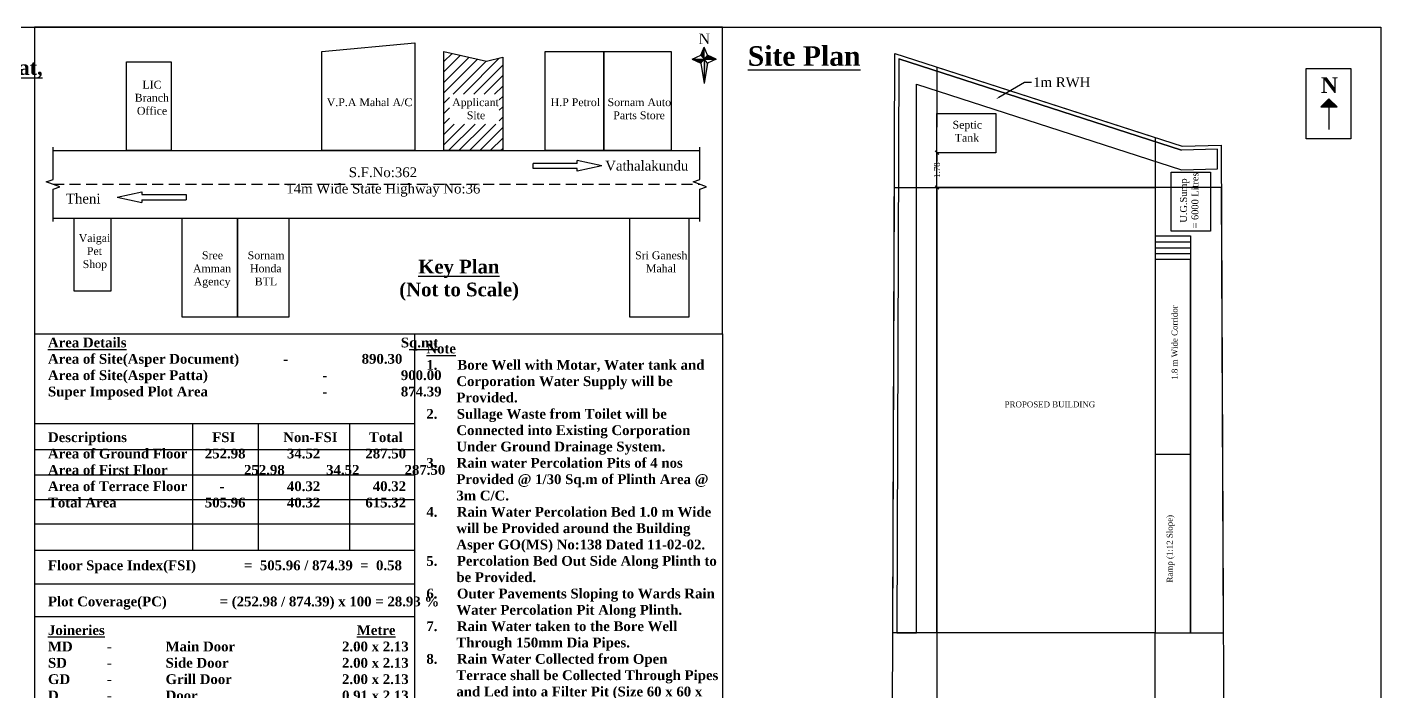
# Model space of a CAD drawing. Header units: metres. Extents: x 38 to 170, y 24 to 96.
# Drawn here: x 100.8 to 169.8, y 62.4 to 96.3 of the extents above; entities that cross this region are included whole.
import ezdxf
from ezdxf import colors
from ezdxf.entities.mleader import LeaderData, LeaderLine
from ezdxf.math import Vec2, Vec3

# ---------------------------------------------------------------- set-up
doc = ezdxf.new("R2010")
doc.units = ezdxf.units.M
doc.header["$MEASUREMENT"] = 0
doc.linetypes.add('HIDDEN2', pattern=[0.1875, 0.125, -0.0625])
for name, color, linetype in [('AS_AT_SITE', 6, 'Continuous'), ('BLK_1_FLR_0_BLT_UP_AREA_DEDUCT', 13, 'Continuous'), ('BLK_1_LVL_0_BLDG_FOOT_PRINT', 1, 'Continuous'), ('BLK_1_LVL_0_FRONT_SETBACK', 2, 'Continuous'), ('BLK_1_LVL_0_REAR_SETBACK', 11, 'Continuous'), ('BLK_1_LVL_0_SIDE_SETBACK1', 171, 'Continuous'), ('BLK_1_LVL_0_SIDE_SETBACK2', 102, 'Continuous'), ('FMB_OR_PLR', 70, 'Continuous'), ('LOCATION_PLAN', 7, 'Continuous'), ('NORTH_DIRECTION', 7, 'Continuous'), ('OUTERMOST PLOTTING BOUNDARY', 2, 'Continuous'), ('PLOT_BOUNDARY', 70, 'Continuous'), ('RWH_1', 130, 'Continuous'), ('SEPTIC_TANK_1', 146, 'Continuous'), ('SUPER_IMPOSED', 5, 'Continuous'), ('UG_SUMP', 194, 'Continuous'), ('WATER_TANK_CALCULATION', 7, 'Continuous')]:
    doc.layers.add(name, color=color, linetype=linetype)
doc.styles.get("Standard").update_dxf_attribs({"font": 'times.ttf'})
doc.dimstyles.get("Standard").update_dxf_attribs({"dimtxt": 0.4, "dimasz": 0.18, "dimexe": 0.18, "dimexo": 0.0625, "dimgap": 0.09, "dimtad": 0, "dimtih": 1, "dimtoh": 1, "dimzin": 0, "dimdsep": 46, "dimtxsty": 'Standard', "dimblk": 'OBLIQUE', "dimcen": 0.09, "dimse1": 1, "dimse2": 1, "dimadec": 0, "dimazin": 0, "dimtfac": 1, "dimtix": 1, "dimtofl": 0, "dimtmove": 0, "dimatfit": 0, "dimfxl": 0, "dimtolj": 1, "dimtzin": 0, "dimarcsym": 0})

# ---------------------------------------------------------------- blocks, each defined once
blk = doc.blocks.new('_Oblique')
at = {"color": 0, "linetype": 'ByBlock', "lineweight": -2}
blk.add_line((-0.5, -0.5), (0.5, 0.5), dxfattribs=at)
blk = doc.blocks.new('*D46')
at = {"layer": 'Defpoints', "color": 0}
for p in [(147.17, 89.918), (147.17, 89.918), (147.17, 88.142)]:
    blk.add_point(p, dxfattribs=at)
at = {"layer": 'SEPTIC_TANK_1', "color": 0, "lineweight": -2}
for p, q in [((147.17, 89.918), (147.17, 89.469)), ((147.17, 88.142), (147.17, 88.591))]:
    blk.add_line(p, q, dxfattribs=at)
at = {"layer": 'SEPTIC_TANK_1', "color": 0, "lineweight": -2, "xscale": 0.18, "yscale": 0.18, "zscale": 0.18}
for p, rotation in [((147.17, 89.918), 90), ((147.17, 88.142), 270)]:
    blk.add_blockref('_Oblique', p, dxfattribs=dict(at, rotation=rotation))
at = {"layer": 'SEPTIC_TANK_1', "color": 0, "insert": (147.17, 89.03), "char_height": 0.4, "attachment_point": 5, "rotation": 90}
blk.add_mtext('\\A1;{\\H0.75x;1.78}', dxfattribs=at)

msp = doc.modelspace()

# ---------------------------------------------------------------- hatches: boundary and pattern name
at = {"ltscale": 4.5}
h = msp.add_hatch(dxfattribs=at)
h.set_pattern_fill('ANSI31', color=0, scale=3)
h.set_pattern_definition([(45, (16.3514, -16.4049), (-0.265165, 0.265165), [])])
h.paths.add_polyline_path([(125.016, 94.794), (124.193, 94.585), (122.021, 95.086), (122.021, 90.029), (125.016, 90.029)])
h.paths.add_polyline_path([(122.309, 91.38), (124.839, 91.38), (124.839, 92.911), (122.309, 92.911)], flags=16)
at = {"ltscale": 2}
h = msp.add_hatch(color=7, dxfattribs=at)
h.dxf.hatch_style = 1
h.paths.add_polyline_path([(167.585, 92.252), (167.164, 92.671), (166.744, 92.252)])

# ---------------------------------------------------------------- linework, layer by layer
at = {"color": 7, "ltscale": 2}
for p, q in [((101.136, 96.33), (101.136, 23.532)), ((167.164, 92.671), (166.744, 92.252)), ((167.164, 92.671), (167.585, 92.252)), ((166.744, 92.252), (167.585, 92.252)), ((167.164, 92.252), (167.164, 91.1)), ((158.3, 85.672), (160.1, 85.672)), ((158.3, 85.372), (160.1, 85.372)), ((158.3, 85.072), (160.1, 85.072)), ((158.3, 84.772), (160.1, 84.772)), ((136.221, 80.68), (136.221, 23.532)), ((158.3, 74.532), (160.1, 74.532))]:
    msp.add_line(p, q, dxfattribs=at)
at = {"color": 0, "lineweight": 30}
for p, q in [((135.12, 94.894), (135.295, 95.303)), ((135.295, 94.687), (135.295, 95.303)), ((135.47, 94.894), (135.295, 95.303)), ((134.678, 94.687), (135.12, 94.894)), ((134.678, 94.687), (135.12, 94.48)), ((134.678, 94.687), (135.911, 94.687)), ((135.12, 94.894), (135.295, 94.687)), ((135.12, 94.48), (135.295, 94.687)), ((135.47, 94.894), (135.295, 94.687)), ((135.47, 94.48), (135.295, 94.687)), ((135.295, 94.687), (135.295, 93.454)), ((135.911, 94.687), (135.47, 94.894)), ((135.911, 94.687), (135.47, 94.48)), ((135.12, 94.48), (135.295, 93.454)), ((135.47, 94.48), (135.295, 93.454))]:
    msp.add_line(p, q, dxfattribs=at)
at = {"color": 0, "linetype": 'ByBlock', "lineweight": -2, "ltscale": 3}
for p in [(145.217, 94.712), (161.472, 90.099)]:
    msp.add_line(p, (159.643, 90.05), dxfattribs=at)
at = {"color": 0, "ltscale": 4.5}
for p, q in [((102.079, 90.029), (135.076, 90.029)), ((128.819, 89.376), (126.571, 89.376)), ((126.571, 89.111), (126.571, 89.376)), ((128.819, 89.111), (126.571, 89.111)), ((128.819, 89.376), (128.819, 89.515)), ((130.081, 89.247), (128.819, 89.515)), ((130.081, 89.247), (128.819, 88.978)), ((128.819, 88.978), (128.819, 89.111)), ((105.355, 87.651), (106.617, 87.919)), ((106.617, 87.919), (106.617, 87.787)), ((106.617, 87.787), (108.865, 87.787)), ((108.865, 87.787), (108.865, 87.522)), ((105.355, 87.651), (106.617, 87.383)), ((106.617, 87.522), (108.865, 87.522)), ((106.617, 87.522), (106.617, 87.383)), ((102.079, 86.587), (135.076, 86.587))]:
    msp.add_line(p, q, dxfattribs=at)
at = {"color": 0, "linetype": 'HIDDEN2', "ltscale": 4.5}
msp.add_line((102.079, 88.308), (135.076, 88.308), dxfattribs=at)
at = {"color": 0, "ltscale": 2}
for p, q in [((116.841, 80.68), (136.221, 80.68)), ((101.136, 76.109), (120.517, 76.109)), ((101.136, 74.779), (120.517, 74.779)), ((101.136, 73.484), (120.517, 73.484)), ((101.136, 72.224), (120.517, 72.224)), ((101.136, 70.982), (120.517, 70.982)), ((101.136, 69.634), (120.517, 69.634)), ((101.136, 67.928), (120.517, 67.928)), ((101.136, 66.257), (120.517, 66.257))]:
    msp.add_line(p, q, dxfattribs=at)
at = {"color": 7}
msp.add_line((120.517, 80.68), (120.517, 36.302), dxfattribs=at)
at = {"color": 0}
for p, q in [((109.192, 76.109), (109.192, 69.634)), ((112.539, 76.109), (112.539, 69.634)), ((117.209, 76.109), (117.209, 69.634))]:
    msp.add_line(p, q, dxfattribs=at)
at = {"color": 0, "ltscale": 4.5}
for points in [[(115.796, 95.086), (120.527, 95.528), (120.527, 90.029), (115.796, 90.029)], [(122.021, 95.086), (124.193, 94.585), (125.016, 94.794), (125.016, 90.029), (122.021, 90.029)], [(127.177, 95.086), (130.171, 95.086), (130.171, 90.029), (127.177, 90.029)], [(130.171, 95.086), (133.609, 95.086), (133.609, 90.029), (130.171, 90.029)], [(105.834, 94.555), (108.1, 94.555), (108.1, 90.029), (105.834, 90.029)], [(103.164, 86.587), (105.024, 86.587), (105.024, 82.862), (103.164, 82.862)], [(108.662, 86.587), (111.485, 86.587), (111.485, 81.531), (108.662, 81.531)], [(111.485, 86.587), (114.1, 86.587), (114.1, 81.531), (111.485, 81.531)], [(131.511, 86.587), (134.505, 86.587), (134.505, 81.531), (131.511, 81.531)]]:
    msp.add_lwpolyline(points, close=True, dxfattribs=at)
at = {"color": 7, "ltscale": 2}
msp.add_lwpolyline([(165.996, 94.22), (168.278, 94.22), (168.278, 90.63), (165.996, 90.63)], close=True, dxfattribs=at)
at = {"color": 0, "linetype": 'Continuous', "ltscale": 4.5}
for points in [[(102.079, 86.407), (102.079, 88.058), (102.423, 88.183), (101.736, 88.433), (102.079, 88.558), (102.079, 90.209)], [(135.076, 86.407), (135.076, 88.058), (135.42, 88.183), (134.733, 88.433), (135.076, 88.558), (135.076, 90.209)]]:
    msp.add_lwpolyline(points, dxfattribs=at)
at = {"color": 0, "lineweight": 30}
for points in [[(135.295, 95.303), (135.295, 94.687), (135.12, 94.894)], [(134.678, 94.687), (135.295, 94.687), (135.12, 94.48)], [(135.295, 94.687), (135.47, 94.894), (135.911, 94.687)], [(135.295, 94.687), (135.47, 94.48), (135.295, 93.454)]]:
    msp.add_solid(points, dxfattribs=at)
at = {"layer": 'AS_AT_SITE'}
msp.add_lwpolyline([(144.841, 41.587), (145.018, 94.986), (159.672, 90.251), (161.671, 90.304), (161.889, 39.304), (144.841, 41.587)], dxfattribs=at)
at = {"layer": 'BLK_1_FLR_0_BLT_UP_AREA_DEDUCT', "color": 13}
msp.add_lwpolyline([(160.1, 84.472), (158.3, 84.472), (158.3, 65.412), (160.1, 65.412)], close=True, dxfattribs=at)
at = {"layer": 'BLK_1_LVL_0_BLDG_FOOT_PRINT'}
msp.add_lwpolyline([(147.17, 88.142), (158.3, 88.142), (158.3, 65.412), (147.17, 65.412)], close=True, dxfattribs=at)
at = {"layer": 'BLK_1_LVL_0_FRONT_SETBACK'}
msp.add_lwpolyline([(147.17, 65.412), (147.17, 51.787), (150.074, 51.787), (150.074, 40.886), (158.3, 39.785), (158.297, 65.412)], close=True, dxfattribs=at)
at = {"layer": 'BLK_1_LVL_0_REAR_SETBACK', "color": 11}
msp.add_lwpolyline([(147.168, 88.142), (147.173, 94.29), (158.3, 90.694), (158.3, 88.142), (147.17, 88.142)], close=True, dxfattribs=at)
at = {"layer": 'BLK_1_LVL_0_SIDE_SETBACK1', "color": 171}
msp.add_lwpolyline([(144.996, 88.142), (147.17, 88.142), (147.17, 65.412), (144.92, 65.412), (144.996, 88.142)], close=True, dxfattribs=at)
at = {"layer": 'BLK_1_LVL_0_SIDE_SETBACK2', "color": 102}
msp.add_lwpolyline([(160.1, 65.412), (161.778, 65.412), (161.681, 88.142), (160.1, 88.142), (158.3, 88.142), (158.3, 85.672), (160.1, 85.672), (160.1, 65.412)], close=True, dxfattribs=at)
at = {"layer": 'FMB_OR_PLR'}
msp.add_lwpolyline([(144.841, 41.587), (145.018, 94.986), (159.672, 90.251), (161.671, 90.304), (161.889, 39.304), (144.841, 41.587)], dxfattribs=at)
at = {"layer": 'LOCATION_PLAN', "color": 7, "ltscale": 4.5}
msp.add_lwpolyline([(101.136, 80.68), (136.221, 80.68), (136.221, 96.33), (101.136, 96.33)], close=True, dxfattribs=at)
at = {"layer": 'OUTERMOST PLOTTING BOUNDARY', "color": 2}
msp.add_lwpolyline([(38.209, 96.33), (169.816, 96.33), (169.816, 23.532), (38.209, 23.532)], close=True, dxfattribs=at)
at = {"layer": 'PLOT_BOUNDARY', "color": 70}
msp.add_lwpolyline([(144.841, 41.587), (145.018, 94.986), (159.672, 90.251), (161.671, 90.304), (161.889, 39.304), (144.841, 41.587)], close=True, dxfattribs=at)
at = {"layer": 'RWH_1', "color": 130}
msp.add_lwpolyline([(145.12, 65.412), (146.12, 65.412), (146.12, 93.42), (159.643, 89.05), (161.476, 89.099), (161.472, 90.099), (159.643, 90.05), (145.217, 94.712), (145.12, 65.412)], dxfattribs=at)
at = {"layer": 'SEPTIC_TANK_1', "color": 146}
msp.add_lwpolyline([(147.17, 91.918), (150.17, 91.918), (150.17, 89.918), (147.17, 89.918)], close=True, dxfattribs=at)
at = {"layer": 'SUPER_IMPOSED'}
msp.add_lwpolyline([(144.841, 41.587), (145.018, 94.986), (159.672, 90.251), (161.671, 90.304), (161.889, 39.304), (144.841, 41.587)], dxfattribs=at)
at = {"layer": 'UG_SUMP', "color": 194}
msp.add_lwpolyline([(159.114, 88.918), (161.114, 88.918), (161.114, 85.918), (159.114, 85.918)], close=True, dxfattribs=at)
at = {"layer": 'WATER_TANK_CALCULATION', "color": 5}
msp.add_lwpolyline([(145.12, 65.412), (146.12, 65.412), (146.12, 93.42), (159.643, 89.05), (161.476, 89.099), (161.472, 90.099), (159.643, 90.05), (145.217, 94.712), (145.12, 65.412)], dxfattribs=at)

# ---------------------------------------------------------------- texts
at = {"color": 0, "insert": (135.007, 96), "char_height": 0.541, "attachment_point": 1}
msp.add_mtext_dynamic_manual_height_columns('N', width=0.04732, gutter_width=0.0756, heights=[0.0743], dxfattribs=at)
at = {"color": 7, "ltscale": 2, "attachment_point": 1}
for s, width, heights, insert, char_height in [('{\\fTimes New Roman|b1|i0|c0|p18;\\LSite Plan}', 12.24211, [1.859], (137.521, 95.353), 1), ('\\A1;{\\fTimes New Roman|b1|i0|c0|p18;\\LPlan Showing the Proposed Construction for Commerical Building in S.F.No:302/3 , VathalakunduVillage & Panchayat,\\PNilakottai Taluk, Dindigul Distirct.\\PApplicant Name:\\l Mrs.K.Mahalakshmi W/O Mr.S.Kamarajan.}', 57.75272, [4.466], (43.361, 94.64), 0.75), ('PROPOSED BUILDING', 6.37183, [1.851], (150.62, 77.228), 0.3)]:
    msp.add_mtext_dynamic_manual_height_columns(s, width=width, gutter_width=1, heights=heights, dxfattribs=dict(at, insert=insert, char_height=char_height))
at = {"color": 0, "ltscale": 4.5, "attachment_point": 1}
for s, width, insert, char_height in [('{\\W7.78261;  }LIC \\P{\\W6.47402;  }Branch \\P{\\W6.84853;  }Office', 5.51573, (104.291, 93.591), 0.4), ('V.P.A Mahal A/C', 4.45873, (116.043, 92.695), 0.4), ('{\\W7.224263; }Applicant \\P{\\W6.0843;  }Site', 4.45873, (121.347, 92.695), 0.4), ('H.P Petrol', 4.45873, (127.465, 92.695), 0.4), ('{\\W4.570943; }Sornam Auto \\P{\\W6.466451; }Parts Store', 4.45873, (129.679, 92.695), 0.4), ('{\\W6.96965;   }S.F.No:362\\P{\\W4.019312; }14m Wide State Highway No:36{\\H1.85857x; }', 11.04678, (113.219, 89.171), 0.5), ('Vathalakundu', 9.45855, (130.247, 89.509), 0.5), ('Theni', 9.45855, (102.739, 87.826), 0.5), ('{\\W9.833638; }Vaigai\\P{\\W6.28645;  }Pet \\P{\\W5.58967;  }Shop', 4.45873, (101.905, 85.765), 0.4), ('{\\W5.86311;  }Sree \\P{\\W8.679342; }Amman\\P{\\W8.905904; }Agency', 4.45873, (107.907, 84.883), 0.4), ('{\\W9.010396; }Sornam \\P{\\W9.804342; }Honda\\P{\\W5.69856;  }BTL', 4.45873, (110.648, 84.883), 0.4), ('{\\W6.403951; }Sri Ganesh\\P{\\W5.03157;  }Mahal', 4.45873, (130.802, 84.883), 0.4)]:
    msp.add_mtext_dynamic_manual_height_columns(s, width=width, gutter_width=1, heights=[1.951], dxfattribs=dict(at, insert=insert, char_height=char_height))
at = {"color": 0, "ltscale": 2, "attachment_point": 1}
for s, width, heights, insert, char_height in [('{\\W3.671428; }Septic \\P{\\W4.419475; }Tank', 2.50427, [1.163], (147.41, 91.546), 0.4), ('{\\fTimes New Roman|b1|i0|c0|p18;\\W5.42318;\\L  \\W1;Key Plan\\P\\W7.18328;\\l \\W1;(Not to Scale)}', 9.62079, [0], (117.842, 84.457), 0.7), ('\\A1;{\\fTimes New Roman|b1|i0|c0|p18;\\LArea Details\\l^I^I^I^I^I^I^IS\\Lq.mt\\P\\lArea of Site(Asper Document)^I^I-^I^I890.30\\H1.00361x; \\H0.9964x;\\PArea of Site(Asper Patta)^I^I^I-^I^I900.00\\H1.83755x; \\H0.5442x;\\PSuper Imposed Plot Area^I^I^I-^I^I874.39\\H1.55885x; }', 22.83504, [7.622], (101.822, 80.484), 0.5), ('\\A1;{\\fTimes New Roman|b1|i0|c0|p18;\\LNote\\P\\l1.{\\W5.373046; }Bore Well with Motar, Water tank and \\P{\\W8.109375; }Corporation Water Supply will be \\P{\\W8.109375; }Provided.\\P2.{\\W5.207031; }Sullage Waste from Toilet will be \\P{\\W8.109375; }Connected into Existing Corporation \\P{\\W8.109375; }Under Ground Drainage System.\\P3.{\\W5.173828; }Rain water Percolation Pits of 4 nos \\P{\\W8.109375; }Provided @ 1/30 Sq.m of Plinth Area @ \\P{\\W8.109375; }3m C/C.\\P4.{\\W5.208984; }Rain Water Percolation Bed 1.0 m Wide \\P{\\W8.109375; }will be Provided around the Building \\P{\\W8.109375; }Asper GO(MS) No:138 Dated 11-02-02.\\P5.{\\W5.24414; }Percolation Bed Out Side Along Plinth to \\P{\\W8.109375; }be Provided.\\P6.{\\W5.257812; }Outer Pavements Sloping to Wards Rain \\P{\\W8.109375; }Water Percolation Pit Along Plinth.\\P7.{\\W5.24414; }Rain Water taken to the Bore Well \\P{\\W8.109375; }Through 150mm Dia Pipes.\\P8.{\\W5.25; }Rain Water Collected from Open \\P{\\W8.109375; }Terrace shall be Collected Through Pipes \\P{\\W8.109375; }and Led into a Filter Pit (Size 60 x 60 x \\P{\\W8.109375; }60 cm) with Appropriate Filter Material \\P{\\W8.109375; }and then Led into Collection Tank.\\P9.{\\W5.232421; }Solar Water Heater Line Arrangements \\P{\\W8.109375; }Will be Provided.\\P10.{\\W3.373046; }All Dimensions are in Metre.\\P\\W5.40625;  \\W1;FA - Fire Alaram Provided.\\P\\W5.40625;  \\W1;FE - Fire Safety Measures Provided.\\P\\W5.40625;  \\W1;SB - Sand Bucket Provided.}', 14.65954, [38], (121.123, 80.178), 0.5), ('\\A1;\\pt7,7.5,8,10,12,16;{\\fTimes New Roman|b1|i0|c0|p18;Descriptions^I^I^I  FSI^I^INon-FSI^I  Total\\P\\ptz;Area of Ground Floor^I252.98^I 34.52^I^I 287.50\\H1.83875x; \\H0.54385x;\\PArea of First Floor^I^I252.98^I 34.52^I^I 287.50\\H1.55917x; \\H0.64137x;\\PArea of Terrace Floor^I    -^I^I 40.32^I^I   40.32\\H1.65164x; \\H0.60546x;\\PTotal Area^I^I^I505.96^I 40.32^I^I 615.32\\H1.61802x; }', 20.15433, [10.452], (101.822, 75.652), 0.5), ('\\A1;{\\fTimes New Roman|b1|i0|c0|p18;Floor Space Index(FSI)^I^I=  505.96 / 874.39  =  0.58}', 22.03076, [1.859], (101.822, 69.114), 0.5), ('\\A1;{\\fTimes New Roman|b1|i0|c0|p18;Plot Coverage(PC)^I    = (252.98 / 874.39) x 100 = 28.93 %}', 23.54932, [10.589], (101.822, 67.27), 0.5), ('\\A1;{\\fTimes New Roman|b1|i0|c0|p18;\\H0.66667x;\\LJoineries\\l^I^I^I^I ^I    \\LMetre\\P\\lMD^I-^IMain Door^I^I2.00 x 2.13\\PSD^I-^ISide Door^I^I2.00 x 2.13\\PGD^I-^IGrill Door^I^I2.00 x 2.13\\PD^I-^IDoor^I^I^I0.91 x 2.13\\PD1^I-^IDoor^I^I^I1.00 x 2.13^I\\PW^I-^IWindow^I^I^I1.83 x 1.83\\PW1^I-^IWindow^I^I^I1.52 x 1.30\\PGW^I-^IGlazed Window^I^I2.00 x 1.90^I\\PGW1^I-^IGlazed Window^I^I1.20 x 1.20\\PV^I-^IVentilator^I^I0.90 x 0.60\\PV1^I-^IVentilator^I^I1.20 x 0.60^I\\H1.5x;^I}', 22.15889, [18.612], (101.822, 65.807), 0.75)]:
    msp.add_mtext_dynamic_manual_height_columns(s, width=width, gutter_width=1, heights=heights, dxfattribs=dict(at, insert=insert, char_height=char_height))
at = {"color": 7, "ltscale": 2, "char_height": 0.3, "attachment_point": 1, "rotation": 90}
for s, width, heights, insert in [('1.8 m Wide Corridor', 4.3155, [1.883], (159.142, 78.331)), ('{\\W6.444745; }Ramp (1:12 Slope)', 4.77284, [2.028], (158.891, 67.257))]:
    msp.add_mtext_dynamic_manual_height_columns(s, width=width, gutter_width=1, heights=heights, dxfattribs=dict(at, insert=insert))
at = {"layer": 'NORTH_DIRECTION', "color": 7, "ltscale": 2, "insert": (166.754, 93.769), "char_height": 0.8, "attachment_point": 1}
msp.add_mtext_dynamic_manual_height_columns('{\\fTimes New Roman|b1|i0|c0|p18;N}', width=2.2787, gutter_width=1, heights=[0], dxfattribs=at)
at = {"layer": 'UG_SUMP', "color": 194, "ltscale": 2, "insert": (159.571, 85.288), "char_height": 0.35, "attachment_point": 1, "rotation": 90}
msp.add_mtext_dynamic_manual_height_columns('{\\W8.016887; }U.G.Sump\\P{\\W5.807902; }= 6000 Litres', width=4.26215, gutter_width=1, heights=[4.601], dxfattribs=at)

# ---------------------------------------------------------------- dimensions: what is measured, and where the dimension line sits
at = {"layer": 'SEPTIC_TANK_1', "color": 1}
dim = msp.add_linear_dim(base=(147.17, 89.918), p1=(147.17, 88.142), p2=(147.17, 89.918), angle=90, text='{\\H0.75x;<>}', dimstyle='Standard', dxfattribs=at)
dim.commit()
dim.dimension.update_dxf_attribs({"geometry": '*D46', "text_midpoint": (147.17, 89.03), "text_rotation": 90})

# ---------------------------------------------------------------- leaders
at = {"layer": 'RWH_1', "color": 130, "ltscale": 2}
ml = msp.add_multileader_mtext('Standard', dxfattribs=at)
ml.set_content('1m RWH', color=130)
ml.set_leader_properties()
ml.build(insert=Vec2(0, 0))
ml.multileader.update_dxf_attribs({"dogleg_length": 0.36, "arrow_head_size": 0.18})
ctx = ml.context
ctx.base_point, ctx.char_height, ctx.arrow_head_size, ctx.landing_gap_size, ctx.plane_origin = Vec3(151.988, 93.511), 0.5, 0.18, 0.09, Vec3(150.176, 92.653)
notes = []
notes.append((ctx, [(0, (1, 1, 0), (151.628, 93.511), (1, 0), 0.36, [(0, [(150.176, 92.653)], 0, [])])]))
ctx.mtext.insert, ctx.mtext.width, ctx.mtext.flow_direction = Vec3(152.078, 93.767), 3.74497, 5
for ctx, leaders in notes:
    for number, flags, end, landing, length, lines in leaders:
        leader = LeaderData()
        leader.index, (leader.has_last_leader_line, leader.has_dogleg_vector, leader.attachment_direction) = number, flags
        leader.last_leader_point, leader.dogleg_vector, leader.dogleg_length = Vec3(end), Vec3(landing), length
        for number, points, colour, breaks in lines:
            line = LeaderLine()
            line.index, line.vertices, line.color, line.breaks = number, Vec3.list(points), colors.encode_raw_color(colour), breaks
            leader.lines.append(line)
        ctx.leaders.append(leader)

doc.saveas('drawing.dxf')
